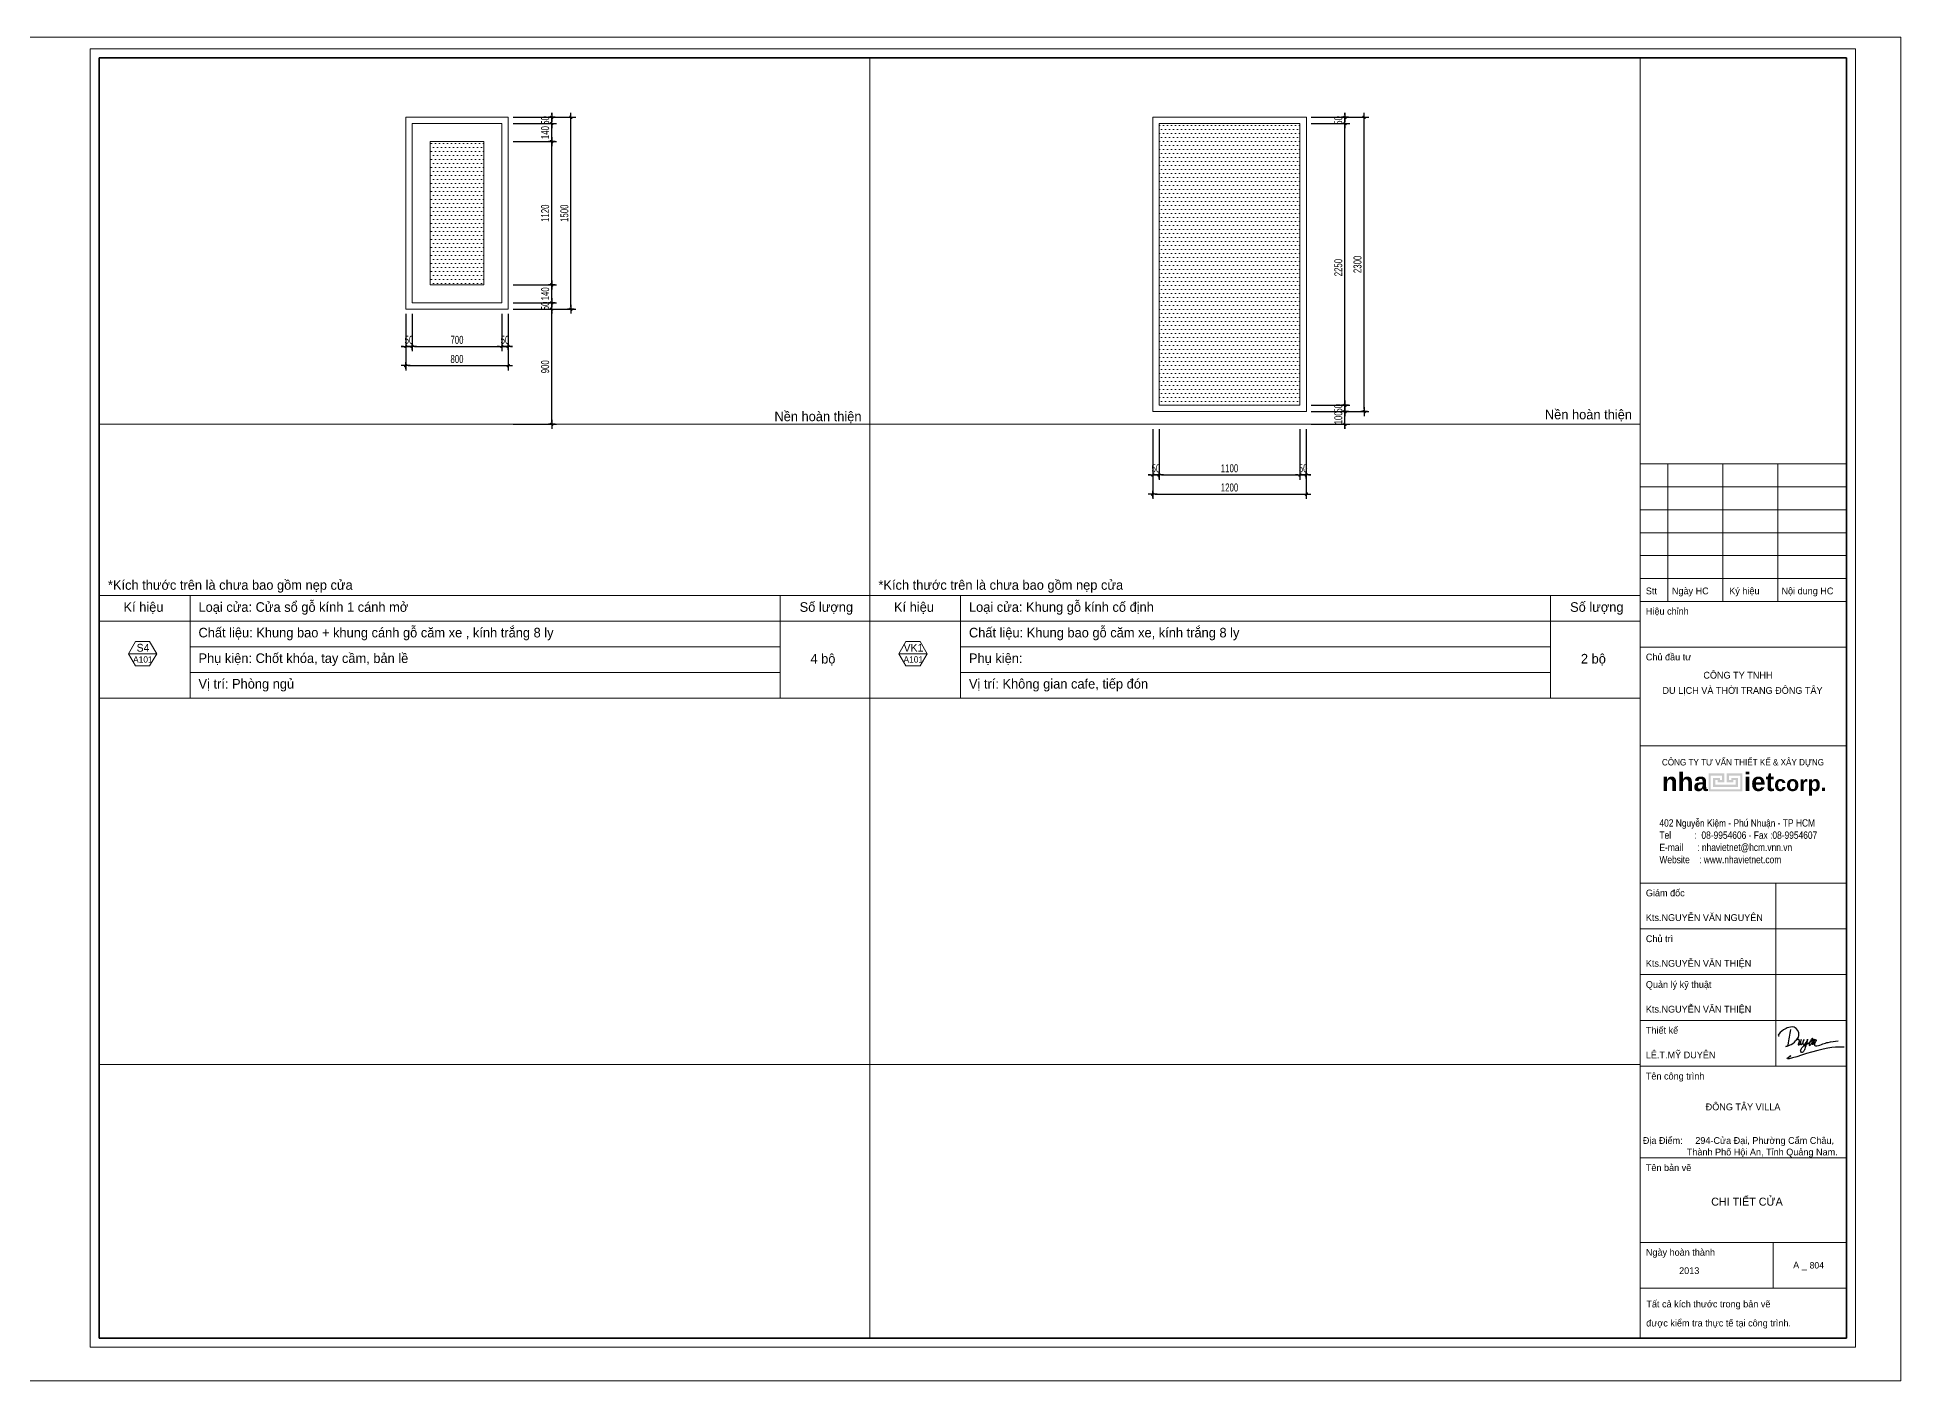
# Model space of a CAD drawing. Header units: inches. Extents: x 88947 to 296847, y 35049 to 161062.
# Drawn here: x 252590 to 267147, y 56051 to 66552 of the extents above; entities that cross this region are included whole.
import ezdxf
from ezdxf.enums import TextEntityAlignment as Align
from ezdxf.xclip import XClip

# ---------------------------------------------------------------- set-up
doc = ezdxf.new("R2010")
doc.units = ezdxf.units.IN
doc.header["$MEASUREMENT"] = 0
doc.header["$XCLIPFRAME"] = 0
doc.header["$PDMODE"] = 1
doc.layers.add('$AUDIT_BAD_LAYER1', color=7, linetype='Continuous')
doc.layers.add('text', color=2, linetype='Continuous')
for name, color, linetype, lineweight in [('0.15', 175, 'Continuous', 20), ('0.4', 1, 'Continuous', 30), ('A-Dims', 145, 'Continuous', 25), ('A-Text', 30, 'Continuous', 9), ('A-Wall', 2, 'Continuous', 35), ('CUA', 42, 'Continuous', 20), ('DIM', 7, 'Continuous', 25), ('DOOR', 142, 'Continuous', 15), ('HACTH', 8, 'Continuous', 5), ('KHUNG 2', 144, 'Continuous', 18), ('KY HIEU', 4, 'Continuous', 25), ('NETMANH', 192, 'Continuous', 18)]:
    doc.layers.add(name, color=color, linetype=linetype, lineweight=lineweight)
doc.styles.add('FRANKO', font='VFRANKO.TTF')
doc.styles.add('KH-TEXT', font='VAVON.TTF')
doc.styles.add('KHUNGTEN', font='VHELVEB.TTF')
doc.styles.add('VNI-HELVE-CONDENSE', font='VNARIAL.TTF', dxfattribs={"width": 0.7})
doc.dimstyles.new('TAS-50', dxfattribs={"dimscale": 25, "dimtxt": 2.5, "dimasz": 0.7, "dimexe": 1.5, "dimexo": 1.5, "dimgap": 0.8, "dimtad": 1, "dimdec": 0, "dimzin": 3, "dimdsep": 46, "dimtxsty": 'VNI-HELVE-CONDENSE', "dimblk": 'TICK', "dimcen": 2.5, "dimclrt": 71, "dimazin": 2, "dimtfac": 0.75, "dimtdec": 0, "dimtix": 1, "dimtmove": 2, "dimatfit": 2, "dimldrblk": 'TICK123', "dimfxl": 1.5, "dimtolj": 1, "dimtzin": 0, "dimarcsym": 0})

# ---------------------------------------------------------------- blocks, each defined once
blk = doc.blocks.new('A$C48464BC3')
at = {"layer": 'HACTH'}
h = blk.add_hatch(dxfattribs=at)
h.set_pattern_fill('DOTS', color=256, scale=500, style=0)
h.set_pattern_definition([(0, (190, 190), (15.625, 31.25), [0, -31.25])])
h.paths.add_polyline_path([(610, 1310), (190, 1310), (190, 190), (610, 190)])
at = {"layer": 'CUA'}
for points in [[(0, 1500), (800, 1500), (800, 0), (0, 0)], [(750, 1450), (50, 1450), (50, 50), (750, 50)], [(750, 1450), (750, 1450), (750, 50), (750, 50)], [(610, 1310), (190, 1310), (190, 190), (610, 190)]]:
    blk.add_lwpolyline(points, close=True, dxfattribs=at)
blk.add_lwpolyline([(750, 1450), (750, 50), (50, 50), (50, 1450), (750, 1450)], dxfattribs=at)
blk = doc.blocks.new('TICK')
at = {"layer": 'A-Dims', "color": 1}
for p, q in [((-2, 0), (2, 0)), ((0, 1.5), (0, -1.5))]:
    blk.add_line(p, q, dxfattribs=at)
at = {"layer": 'A-Dims', "color": 1, "const_width": 0.788}
blk.add_lwpolyline([(-0.33, -0.35), (0.38, 0.38)], dxfattribs=at)
at = {"layer": 'A-Dims', "color": 1, "const_width": 0.394}
for points in [[(0.24, 0.52, -0.414214), (0.52, 0.52, -1)], [(0.52, 0.52, -0.414214), (0.52, 0.24, -1)], [(-0.47, -0.21, 0.414214), (-0.47, -0.49, 1)], [(-0.47, -0.49, 0.414214), (-0.19, -0.49, 1)]]:
    blk.add_lwpolyline(points, format="xyb", dxfattribs=at)
blk = doc.blocks.new('*D3523')
at = {"layer": 'Defpoints', "color": 0}
for p in [(256269, 64477), (256269, 64427), (256609, 64477)]:
    blk.add_point(p, dxfattribs=at)
at = {"layer": 'DIM', "color": 0, "lineweight": -2}
for p, q in [((256609, 64495), (256609, 64512)), ((256307, 64477), (256647, 64477)), ((256307, 64427), (256647, 64427)), ((256609, 64427), (256609, 64477)), ((256609, 64410), (256609, 64392))]:
    blk.add_line(p, q, dxfattribs=at)
at = {"layer": 'DIM', "color": 0, "lineweight": -2, "xscale": 17.5, "yscale": 17.5, "zscale": 17.5}
for p, rotation in [((256609, 64477), 270), ((256609, 64427), 90)]:
    blk.add_blockref('TICK', p, dxfattribs=dict(at, rotation=rotation))
at = {"layer": 'DIM', "color": 71, "insert": (256558, 64452), "char_height": 62.5, "attachment_point": 5, "rotation": 90, "style": 'VNI-HELVE-CONDENSE'}
blk.add_mtext('\\A1;50', dxfattribs=at)
blk = doc.blocks.new('TICK123')
at = {"layer": 'A-Dims', "color": 1}
blk.add_lwpolyline([(0.05, 0, 0, 0.84, 0), (-2.11, 0, 8.4, 8.4, 0)], format="xyseb", dxfattribs=at)
blk = doc.blocks.new('*D3524')
at = {"layer": 'Defpoints', "color": 0}
for p in [(256269, 64617), (256609, 64617), (256269, 64477)]:
    blk.add_point(p, dxfattribs=at)
at = {"layer": 'DIM', "color": 0, "lineweight": -2}
for p, q in [((256307, 64617), (256647, 64617)), ((256609, 64495), (256609, 64600)), ((256307, 64477), (256647, 64477))]:
    blk.add_line(p, q, dxfattribs=at)
at = {"layer": 'DIM', "color": 0, "lineweight": -2, "xscale": 17.5, "yscale": 17.5, "zscale": 17.5}
for p, rotation in [((256609, 64617), 90), ((256609, 64477), 270)]:
    blk.add_blockref('TICK', p, dxfattribs=dict(at, rotation=rotation))
at = {"layer": 'DIM', "color": 71, "insert": (256558, 64547), "char_height": 62.5, "attachment_point": 5, "rotation": 90, "style": 'VNI-HELVE-CONDENSE'}
blk.add_mtext('\\A1;140', dxfattribs=at)
blk = doc.blocks.new('*D3525')
at = {"layer": 'Defpoints', "color": 0}
for p in [(256269, 65927), (256269, 65877), (256609, 65927)]:
    blk.add_point(p, dxfattribs=at)
at = {"layer": 'DIM', "color": 0, "lineweight": -2}
for p, q in [((256609, 65945), (256609, 65962)), ((256307, 65927), (256647, 65927)), ((256307, 65877), (256647, 65877)), ((256609, 65877), (256609, 65927)), ((256609, 65860), (256609, 65842))]:
    blk.add_line(p, q, dxfattribs=at)
at = {"layer": 'DIM', "color": 0, "lineweight": -2, "xscale": 17.5, "yscale": 17.5, "zscale": 17.5}
for p, rotation in [((256609, 65927), 270), ((256609, 65877), 90)]:
    blk.add_blockref('TICK', p, dxfattribs=dict(at, rotation=rotation))
at = {"layer": 'DIM', "color": 71, "insert": (256558, 65902), "char_height": 62.5, "attachment_point": 5, "rotation": 90, "style": 'VNI-HELVE-CONDENSE'}
blk.add_mtext('\\A1;50', dxfattribs=at)
blk = doc.blocks.new('*D3526')
at = {"layer": 'Defpoints', "color": 0}
for p in [(256269, 65737), (256609, 65737), (256269, 64617)]:
    blk.add_point(p, dxfattribs=at)
at = {"layer": 'DIM', "color": 0, "lineweight": -2}
for p, q in [((256307, 65737), (256647, 65737)), ((256609, 64635), (256609, 65720)), ((256307, 64617), (256647, 64617))]:
    blk.add_line(p, q, dxfattribs=at)
at = {"layer": 'DIM', "color": 0, "lineweight": -2, "xscale": 17.5, "yscale": 17.5, "zscale": 17.5}
for p, rotation in [((256609, 65737), 90), ((256609, 64617), 270)]:
    blk.add_blockref('TICK', p, dxfattribs=dict(at, rotation=rotation))
at = {"layer": 'DIM', "color": 71, "insert": (256558, 65177), "char_height": 62.5, "attachment_point": 5, "rotation": 90, "style": 'VNI-HELVE-CONDENSE'}
blk.add_mtext('\\A1;1120', dxfattribs=at)
blk = doc.blocks.new('*D3527')
at = {"layer": 'Defpoints', "color": 0}
for p in [(256269, 65877), (256609, 65877), (256269, 65737)]:
    blk.add_point(p, dxfattribs=at)
at = {"layer": 'DIM', "color": 0, "lineweight": -2}
for p, q in [((256307, 65877), (256647, 65877)), ((256609, 65755), (256609, 65860)), ((256307, 65737), (256647, 65737))]:
    blk.add_line(p, q, dxfattribs=at)
at = {"layer": 'DIM', "color": 0, "lineweight": -2, "xscale": 17.5, "yscale": 17.5, "zscale": 17.5}
for p, rotation in [((256609, 65877), 90), ((256609, 65737), 270)]:
    blk.add_blockref('TICK', p, dxfattribs=dict(at, rotation=rotation))
at = {"layer": 'DIM', "color": 71, "insert": (256558, 65807), "char_height": 62.5, "attachment_point": 5, "rotation": 90, "style": 'VNI-HELVE-CONDENSE'}
blk.add_mtext('\\A1;140', dxfattribs=at)
blk = doc.blocks.new('*D3528')
at = {"layer": 'Defpoints', "color": 0}
for p in [(256419, 65927), (256759, 65927), (256419, 64427)]:
    blk.add_point(p, dxfattribs=at)
at = {"layer": 'DIM', "color": 0, "lineweight": -2}
for p, q in [((256457, 65927), (256797, 65927)), ((256759, 64445), (256759, 65910)), ((256457, 64427), (256797, 64427))]:
    blk.add_line(p, q, dxfattribs=at)
at = {"layer": 'DIM', "color": 0, "lineweight": -2, "xscale": 17.5, "yscale": 17.5, "zscale": 17.5}
for p, rotation in [((256759, 65927), 90), ((256759, 64427), 270)]:
    blk.add_blockref('TICK', p, dxfattribs=dict(at, rotation=rotation))
at = {"layer": 'DIM', "color": 71, "insert": (256708, 65177), "char_height": 62.5, "attachment_point": 5, "rotation": 90, "style": 'VNI-HELVE-CONDENSE'}
blk.add_mtext('\\A1;1500', dxfattribs=at)
blk = doc.blocks.new('*D3529')
at = {"layer": 'Defpoints', "color": 0}
for p in [(256269, 64427), (256609, 64427), (256269, 63527)]:
    blk.add_point(p, dxfattribs=at)
at = {"layer": 'DIM', "color": 0, "lineweight": -2}
for p, q in [((256307, 64427), (256647, 64427)), ((256609, 63545), (256609, 64410)), ((256307, 63527), (256647, 63527))]:
    blk.add_line(p, q, dxfattribs=at)
at = {"layer": 'DIM', "color": 0, "lineweight": -2, "xscale": 17.5, "yscale": 17.5, "zscale": 17.5}
for p, rotation in [((256609, 64427), 90), ((256609, 63527), 270)]:
    blk.add_blockref('TICK', p, dxfattribs=dict(at, rotation=rotation))
at = {"layer": 'DIM', "color": 71, "insert": (256558, 63977), "char_height": 62.5, "attachment_point": 5, "rotation": 90, "style": 'VNI-HELVE-CONDENSE'}
blk.add_mtext('\\A1;900', dxfattribs=at)
blk = doc.blocks.new('*D3530')
at = {"layer": 'Defpoints', "color": 0}
for p in [(255469, 64427), (255519, 64427), (255519, 64136)]:
    blk.add_point(p, dxfattribs=at)
at = {"layer": 'DIM', "color": 0, "lineweight": -2}
for p, q in [((255469, 64390), (255469, 64098)), ((255519, 64390), (255519, 64098)), ((255452, 64136), (255434, 64136)), ((255469, 64136), (255519, 64136)), ((255537, 64136), (255554, 64136))]:
    blk.add_line(p, q, dxfattribs=at)
at = {"layer": 'DIM', "color": 0, "lineweight": -2, "xscale": 17.5, "yscale": 17.5, "zscale": 17.5}
blk.add_blockref('TICK', (255469, 64136), dxfattribs=at)
at = {"layer": 'DIM', "color": 0, "lineweight": -2, "xscale": 17.5, "yscale": 17.5, "zscale": 17.5, "rotation": 180}
blk.add_blockref('TICK', (255519, 64136), dxfattribs=at)
at = {"layer": 'DIM', "color": 71, "insert": (255494, 64187), "char_height": 62.5, "attachment_point": 5, "style": 'VNI-HELVE-CONDENSE'}
blk.add_mtext('\\A1;50', dxfattribs=at)
blk = doc.blocks.new('*D3531')
at = {"layer": 'Defpoints', "color": 0}
for p in [(255519, 64427), (256219, 64427), (256219, 64136)]:
    blk.add_point(p, dxfattribs=at)
at = {"layer": 'DIM', "color": 0, "lineweight": -2}
for p, q in [((255519, 64390), (255519, 64098)), ((256219, 64390), (256219, 64098)), ((255537, 64136), (256202, 64136))]:
    blk.add_line(p, q, dxfattribs=at)
at = {"layer": 'DIM', "color": 0, "lineweight": -2, "xscale": 17.5, "yscale": 17.5, "zscale": 17.5, "rotation": 180}
blk.add_blockref('TICK', (255519, 64136), dxfattribs=at)
at = {"layer": 'DIM', "color": 0, "lineweight": -2, "xscale": 17.5, "yscale": 17.5, "zscale": 17.5}
blk.add_blockref('TICK', (256219, 64136), dxfattribs=at)
at = {"layer": 'DIM', "color": 71, "insert": (255869, 64187), "char_height": 62.5, "attachment_point": 5, "style": 'VNI-HELVE-CONDENSE'}
blk.add_mtext('\\A1;700', dxfattribs=at)
blk = doc.blocks.new('*D3532')
at = {"layer": 'Defpoints', "color": 0}
for p in [(256219, 64427), (256269, 64427), (256269, 64136)]:
    blk.add_point(p, dxfattribs=at)
at = {"layer": 'DIM', "color": 0, "lineweight": -2}
for p, q in [((256219, 64390), (256219, 64098)), ((256269, 64390), (256269, 64098)), ((256202, 64136), (256184, 64136)), ((256219, 64136), (256269, 64136)), ((256287, 64136), (256304, 64136))]:
    blk.add_line(p, q, dxfattribs=at)
at = {"layer": 'DIM', "color": 0, "lineweight": -2, "xscale": 17.5, "yscale": 17.5, "zscale": 17.5}
blk.add_blockref('TICK', (256219, 64136), dxfattribs=at)
at = {"layer": 'DIM', "color": 0, "lineweight": -2, "xscale": 17.5, "yscale": 17.5, "zscale": 17.5, "rotation": 180}
blk.add_blockref('TICK', (256269, 64136), dxfattribs=at)
at = {"layer": 'DIM', "color": 71, "insert": (256244, 64187), "char_height": 62.5, "attachment_point": 5, "style": 'VNI-HELVE-CONDENSE'}
blk.add_mtext('\\A1;50', dxfattribs=at)
blk = doc.blocks.new('*D3533')
at = {"layer": 'Defpoints', "color": 0}
for p in [(255469, 64427), (256269, 64427), (256269, 63986)]:
    blk.add_point(p, dxfattribs=at)
at = {"layer": 'DIM', "color": 0, "lineweight": -2}
for p, q in [((255469, 64390), (255469, 63948)), ((256269, 64390), (256269, 63948)), ((255487, 63986), (256252, 63986))]:
    blk.add_line(p, q, dxfattribs=at)
at = {"layer": 'DIM', "color": 0, "lineweight": -2, "xscale": 17.5, "yscale": 17.5, "zscale": 17.5, "rotation": 180}
blk.add_blockref('TICK', (255469, 63986), dxfattribs=at)
at = {"layer": 'DIM', "color": 0, "lineweight": -2, "xscale": 17.5, "yscale": 17.5, "zscale": 17.5}
blk.add_blockref('TICK', (256269, 63986), dxfattribs=at)
at = {"layer": 'DIM', "color": 71, "insert": (255869, 64037), "char_height": 62.5, "attachment_point": 5, "style": 'VNI-HELVE-CONDENSE'}
blk.add_mtext('\\A1;800', dxfattribs=at)
blk = doc.blocks.new('KH-WIN')
blk.add_line((-4.52, 0), (4.52, 0))
blk.add_lwpolyline([(-2.26, 3.91), (-4.52, 0), (-2.26, -3.91), (2.26, -3.91), (4.52, 0), (2.26, 3.91)], close=True)
at = {"color": 3, "style": 'KH-TEXT'}
blk.add_attdef('SYMBOL', text='', height=2.5, dxfattribs=at).set_placement((0.15, 1.89), align=Align.MIDDLE_CENTER)
at = {"style": 'KH-TEXT'}
blk.add_attdef('TYPE', text='', height=2, dxfattribs=at).set_placement((0.09, -1.83), align=Align.MIDDLE_CENTER)
blk = doc.blocks.new('A$C22DF5D2D')
for points in [[(-10, 1159), (-123, 479), (-148, 421), (-212, 409), (-104, 451), (219, 660), (363, 901), (147, 1267), (-150, 1235), (-388, 1094), (-537, 889), (-506, 892)], [(2356, 378), (916, 165), (-61, -39), (0, 0), (-61, -39)], [(255, 700), (290, 728), (339, 743), (363, 705), (341, 552), (331, 483), (357, 485), (464, 729), (431, 561), (448, 495), (513, 535), (530, 566), (588, 726), (535, 529), (559, 486), (639, 526), (747, 742), (622, 304), (565, 189), (507, 143), (444, 188), (443, 257), (521, 382), (803, 578), (926, 655), (981, 729), (981, 766), (870, 665), (831, 456), (904, 515), (1051, 736), (976, 480), (1094, 717), (1127, 703), (1105, 634), (1056, 499), (1066, 460), (1148, 442), (1421, 530), (1656, 597), (2094, 666)]]:
    blk.add_spline(points, degree=3)
blk = doc.blocks.new('khung ten')
at = {"layer": '0.4'}
h = blk.add_hatch(color=256, dxfattribs=at)
h.paths.add_polyline_path([(303108, -206615), (302758, -206615), (302758, -207015), (303508, -207015), (303508, -206615), (303158, -206615), (303158, -206815), (303308, -206815), (303308, -206765), (303358, -206765), (303358, -206865), (302908, -206865), (302908, -206765), (302958, -206765), (302958, -206815), (303108, -206815)])
h.paths.add_polyline_path([(303058, -206665), (303058, -206765), (303008, -206765), (303008, -206715), (302858, -206715), (302858, -206915), (303408, -206915), (303408, -206715), (303258, -206715), (303258, -206765), (303208, -206765), (303208, -206665), (303458, -206665), (303458, -206965), (302808, -206965), (302808, -206665)], flags=16)
at = {"layer": '0.15', "ltscale": 0.7}
blk.add_line((301249, -213090), (305804, -213090), dxfattribs=at)
at = {"layer": 'A-Wall', "ltscale": 0.7}
blk.add_lwpolyline([(267204, -219099), (305804, -219099), (305804, -190799), (267204, -190799)], close=True, dxfattribs=at)
at = {"layer": 'KHUNG 2', "ltscale": 0.7}
for p, q in [((301249, -219099), (301249, -190799)), ((301249, -199776), (305804, -199776)), ((301856, -202813), (301856, -199776)), ((303071, -202813), (303071, -199776)), ((304286, -202813), (304286, -199776)), ((301249, -200282), (305804, -200282)), ((301249, -200789), (305804, -200789)), ((305804, -201295), (301249, -201295)), ((301249, -201801), (305804, -201801)), ((301249, -202307), (305804, -202307)), ((301249, -202813), (305804, -202813)), ((301249, -203826), (305804, -203826)), ((301249, -206004), (305804, -206004)), ((301249, -209041), (305804, -209041)), ((304246, -213090), (304246, -209041)), ((301249, -210053), (305804, -210053)), ((301249, -211065), (305804, -211065)), ((301249, -212078), (305804, -212078)), ((301249, -213090), (305804, -213090)), ((301249, -215115), (305804, -215115)), ((301249, -216986), (305804, -216986)), ((304185, -217998), (304185, -216986)), ((301249, -217998), (305804, -217998))]:
    blk.add_line(p, q, dxfattribs=at)
blk.add_lwpolyline([(267004, -219299), (306004, -219299), (306004, -190599), (267004, -190599)], close=True, dxfattribs=at)
at = {"layer": 'NETMANH', "ltscale": 0.7}
blk.add_lwpolyline([(265004, -220042), (307004, -220042), (307004, -190342), (265004, -190342)], close=True, dxfattribs=at)
at = {"layer": 'text', "linetype": 'Continuous', "xscale": 0.5, "yscale": 0.5, "zscale": 0.5}
blk.add_blockref('A$C22DF5D2D', (304573, -212860), dxfattribs=at)
at = {"layer": '$AUDIT_BAD_LAYER1', "color": 2, "linetype": 'Continuous', "style": 'KHUNGTEN', "width": 0.9}
blk.add_text('COÂNG TY TÖ VAÁN THIEÁT KEÁ & XAÂY DÖÏNG', height=142.53, dxfattribs=at).set_placement((303519, -206369), align=Align.MIDDLE_CENTER)
at = {"layer": '$AUDIT_BAD_LAYER1', "color": 2, "linetype": 'Continuous', "insert": (301673, -207630), "char_height": 161.97, "width": 6102.51, "attachment_point": 1, "style": 'KHUNGTEN'}
blk.add_mtext('{\\fVNI-Helve-Condense|b0|i0|c0|p2;402 Nguyeãn Kieäm - Phuù Nhuaän - TP HCM \\PTel          :  08-9954606 - Fax :08-9954607\\PE-mail      : nhavietnet@hcm.vnn.vn\\PWebsite    : www.nhavietnet.com}', dxfattribs=at)
at = {"layer": 'text', "linetype": 'Continuous', "style": 'FRANKO'}
for s, p in [('Stt', (301373, -202657)), ('Ngaøy HC', (301948, -202657)), ('Kyù hieäu', (303215, -202657)), ('Noäi dung HC', (304369, -202657)), ('Hieäu chænh', (301373, -203106)), ('Chuû ñaàu tö', (301373, -204118)), ('COÂNG TY TNHH ', (302644, -204520)), ('DU LÒCH VAØ THÔØI TRANG ÑOÂNG TAÂY', (301740, -204857)), ('Giaùm ñoác', (301373, -209334)), ('Kts.NGUYEÃN VAÊN NGUYEÂN', (301373, -209878)), ('Chuû trì', (301373, -210346)), ('Kts.NGUYEÃN VAÊN THIEÄN', (301373, -210890)), ('Quaûn lyù kyõ thuaät', (301373, -211358)), ('Kts.NGUYEÃN VAÊN THIEÄN', (301373, -211903)), ('Thieát keá', (301373, -212370)), ('LEÂ.T.MYÕ DUYEÂN', (301373, -212915)), ('Teân coâng trình', (301373, -213383)), ('ÑOÂNG TAÂY VILLA', (302695, -214063)), ('Ñòa Ñieåm:     294-Cöûa Ñaïi, Phöôøng Caåm Chaâu, ', (301306, -214806)), ('Thaønh Phoá Hoäi An, Tænh Quaûng Nam.', (302278, -215061)), ('Teân baûn veõ ', (301373, -215407)), ('Ngaøy hoaøn thaønh', (301373, -217278)), ('2013', (302108, -217684)), ('A _ ', (304627, -217560)), ('Taát caû kích thöôùc trong baûn veõ ', (301385, -218421)), ('ñöôïc kieåm tra thöïc teá taïi coâng trình.', (301381, -218842))]:
    blk.add_text(s, height=150, dxfattribs=at).set_placement(p)
at = {"layer": 'text', "linetype": 'Continuous', "insert": (303546, -206852), "char_height": 410.12, "width": 9417.44, "attachment_point": 5, "style": 'KHUNGTEN'}
blk.add_mtext('{\\fVNI-Helve|b1|i0|c0|p2;nha     iet\\H0.8274x;corp.}', dxfattribs=at)
blk = doc.blocks.new('A$C4BE251A1')
at = {"layer": 'HACTH'}
h = blk.add_hatch(dxfattribs=at)
h.set_pattern_fill('DOTS', color=256, scale=500, style=0)
h.set_pattern_definition([(0, (-50, 50), (15.625, 31.25), [0, -31.25])])
h.paths.add_polyline_path([(1050, 50), (1050, 2250), (-50, 2250), (-50, 50)])
at = {"layer": 'CUA'}
for points in [[(1100, 0), (1100, 2300), (-100, 2300), (-100, 0)], [(1050, 50), (1050, 2250), (-50, 2250), (-50, 50)]]:
    blk.add_lwpolyline(points, close=True, dxfattribs=at)
blk = doc.blocks.new('*D3534')
at = {"layer": 'Defpoints', "color": 0}
for p in [(261304, 63527), (261354, 63527), (261354, 63131)]:
    blk.add_point(p, dxfattribs=at)
at = {"layer": 'DIM', "color": 0, "lineweight": -2}
for p, q in [((261304, 63490), (261304, 63094)), ((261354, 63490), (261354, 63094)), ((261287, 63131), (261269, 63131)), ((261304, 63131), (261354, 63131)), ((261372, 63131), (261389, 63131))]:
    blk.add_line(p, q, dxfattribs=at)
at = {"layer": 'DIM', "color": 0, "lineweight": -2, "xscale": 17.5, "yscale": 17.5, "zscale": 17.5}
blk.add_blockref('TICK', (261304, 63131), dxfattribs=at)
at = {"layer": 'DIM', "color": 0, "lineweight": -2, "xscale": 17.5, "yscale": 17.5, "zscale": 17.5, "rotation": 180}
blk.add_blockref('TICK', (261354, 63131), dxfattribs=at)
at = {"layer": 'DIM', "color": 71, "insert": (261329, 63183), "char_height": 62.5, "attachment_point": 5, "style": 'VNI-HELVE-CONDENSE'}
blk.add_mtext('\\A1;50', dxfattribs=at)
blk = doc.blocks.new('*D3535')
at = {"layer": 'Defpoints', "color": 0}
for p in [(261354, 63527), (262454, 63527), (262454, 63131)]:
    blk.add_point(p, dxfattribs=at)
at = {"layer": 'DIM', "color": 0, "lineweight": -2}
for p, q in [((261354, 63490), (261354, 63094)), ((262454, 63490), (262454, 63094)), ((261372, 63131), (262437, 63131))]:
    blk.add_line(p, q, dxfattribs=at)
at = {"layer": 'DIM', "color": 0, "lineweight": -2, "xscale": 17.5, "yscale": 17.5, "zscale": 17.5, "rotation": 180}
blk.add_blockref('TICK', (261354, 63131), dxfattribs=at)
at = {"layer": 'DIM', "color": 0, "lineweight": -2, "xscale": 17.5, "yscale": 17.5, "zscale": 17.5}
blk.add_blockref('TICK', (262454, 63131), dxfattribs=at)
at = {"layer": 'DIM', "color": 71, "insert": (261904, 63183), "char_height": 62.5, "attachment_point": 5, "style": 'VNI-HELVE-CONDENSE'}
blk.add_mtext('\\A1;1100', dxfattribs=at)
blk = doc.blocks.new('*D3536')
at = {"layer": 'Defpoints', "color": 0}
for p in [(262454, 63527), (262504, 63527), (262504, 63131)]:
    blk.add_point(p, dxfattribs=at)
at = {"layer": 'DIM', "color": 0, "lineweight": -2}
for p, q in [((262454, 63490), (262454, 63094)), ((262504, 63490), (262504, 63094)), ((262437, 63131), (262419, 63131)), ((262454, 63131), (262504, 63131)), ((262522, 63131), (262539, 63131))]:
    blk.add_line(p, q, dxfattribs=at)
at = {"layer": 'DIM', "color": 0, "lineweight": -2, "xscale": 17.5, "yscale": 17.5, "zscale": 17.5}
blk.add_blockref('TICK', (262454, 63131), dxfattribs=at)
at = {"layer": 'DIM', "color": 0, "lineweight": -2, "xscale": 17.5, "yscale": 17.5, "zscale": 17.5, "rotation": 180}
blk.add_blockref('TICK', (262504, 63131), dxfattribs=at)
at = {"layer": 'DIM', "color": 71, "insert": (262479, 63183), "char_height": 62.5, "attachment_point": 5, "style": 'VNI-HELVE-CONDENSE'}
blk.add_mtext('\\A1;50', dxfattribs=at)
blk = doc.blocks.new('*D3537')
at = {"layer": 'Defpoints', "color": 0}
for p in [(261304, 63527), (262504, 63527), (262504, 62981)]:
    blk.add_point(p, dxfattribs=at)
at = {"layer": 'DIM', "color": 0, "lineweight": -2}
for p, q in [((261304, 63490), (261304, 62944)), ((262504, 63490), (262504, 62944)), ((261322, 62981), (262487, 62981))]:
    blk.add_line(p, q, dxfattribs=at)
at = {"layer": 'DIM', "color": 0, "lineweight": -2, "xscale": 17.5, "yscale": 17.5, "zscale": 17.5, "rotation": 180}
blk.add_blockref('TICK', (261304, 62981), dxfattribs=at)
at = {"layer": 'DIM', "color": 0, "lineweight": -2, "xscale": 17.5, "yscale": 17.5, "zscale": 17.5}
blk.add_blockref('TICK', (262504, 62981), dxfattribs=at)
at = {"layer": 'DIM', "color": 71, "insert": (261904, 63033), "char_height": 62.5, "attachment_point": 5, "style": 'VNI-HELVE-CONDENSE'}
blk.add_mtext('\\A1;1200', dxfattribs=at)
blk = doc.blocks.new('*D3538')
at = {"layer": 'Defpoints', "color": 0}
for p in [(262504, 63677), (262504, 63627), (262806, 63677)]:
    blk.add_point(p, dxfattribs=at)
at = {"layer": 'DIM', "color": 0, "lineweight": -2}
for p, q in [((262542, 63677), (262843, 63677)), ((262542, 63627), (262843, 63627)), ((262806, 63695), (262806, 63712)), ((262806, 63627), (262806, 63677)), ((262806, 63610), (262806, 63592))]:
    blk.add_line(p, q, dxfattribs=at)
at = {"layer": 'DIM', "color": 0, "lineweight": -2, "xscale": 17.5, "yscale": 17.5, "zscale": 17.5}
for p, rotation in [((262806, 63677), 270), ((262806, 63627), 90)]:
    blk.add_blockref('TICK', p, dxfattribs=dict(at, rotation=rotation))
at = {"layer": 'DIM', "color": 71, "insert": (262754, 63652), "char_height": 62.5, "attachment_point": 5, "rotation": 90, "style": 'VNI-HELVE-CONDENSE'}
blk.add_mtext('\\A1;50', dxfattribs=at)
blk = doc.blocks.new('*D3539')
at = {"layer": 'Defpoints', "color": 0}
for p in [(262504, 65877), (262806, 65877), (262504, 63627)]:
    blk.add_point(p, dxfattribs=at)
at = {"layer": 'DIM', "color": 0, "lineweight": -2}
for p, q in [((262542, 65877), (262843, 65877)), ((262806, 63645), (262806, 65860)), ((262542, 63627), (262843, 63627))]:
    blk.add_line(p, q, dxfattribs=at)
at = {"layer": 'DIM', "color": 0, "lineweight": -2, "xscale": 17.5, "yscale": 17.5, "zscale": 17.5}
for p, rotation in [((262806, 65877), 90), ((262806, 63627), 270)]:
    blk.add_blockref('TICK', p, dxfattribs=dict(at, rotation=rotation))
at = {"layer": 'DIM', "color": 71, "insert": (262754, 64752), "char_height": 62.5, "attachment_point": 5, "rotation": 90, "style": 'VNI-HELVE-CONDENSE'}
blk.add_mtext('\\A1;2250', dxfattribs=at)
blk = doc.blocks.new('*D3540')
at = {"layer": 'Defpoints', "color": 0}
for p in [(262504, 65927), (262504, 65877), (262806, 65927)]:
    blk.add_point(p, dxfattribs=at)
at = {"layer": 'DIM', "color": 0, "lineweight": -2}
for p, q in [((262806, 65945), (262806, 65962)), ((262542, 65927), (262843, 65927)), ((262542, 65877), (262843, 65877)), ((262806, 65877), (262806, 65927)), ((262806, 65860), (262806, 65842))]:
    blk.add_line(p, q, dxfattribs=at)
at = {"layer": 'DIM', "color": 0, "lineweight": -2, "xscale": 17.5, "yscale": 17.5, "zscale": 17.5}
for p, rotation in [((262806, 65927), 270), ((262806, 65877), 90)]:
    blk.add_blockref('TICK', p, dxfattribs=dict(at, rotation=rotation))
at = {"layer": 'DIM', "color": 71, "insert": (262754, 65902), "char_height": 62.5, "attachment_point": 5, "rotation": 90, "style": 'VNI-HELVE-CONDENSE'}
blk.add_mtext('\\A1;50', dxfattribs=at)
blk = doc.blocks.new('*D3541')
at = {"layer": 'Defpoints', "color": 0}
for p in [(262504, 65927), (262956, 65927), (262504, 63627)]:
    blk.add_point(p, dxfattribs=at)
at = {"layer": 'DIM', "color": 0, "lineweight": -2}
for p, q in [((262542, 65927), (262993, 65927)), ((262956, 63645), (262956, 65910)), ((262542, 63627), (262993, 63627))]:
    blk.add_line(p, q, dxfattribs=at)
at = {"layer": 'DIM', "color": 0, "lineweight": -2, "xscale": 17.5, "yscale": 17.5, "zscale": 17.5}
for p, rotation in [((262956, 65927), 90), ((262956, 63627), 270)]:
    blk.add_blockref('TICK', p, dxfattribs=dict(at, rotation=rotation))
at = {"layer": 'DIM', "color": 71, "insert": (262904, 64777), "char_height": 62.5, "attachment_point": 5, "rotation": 90, "style": 'VNI-HELVE-CONDENSE'}
blk.add_mtext('\\A1;2300', dxfattribs=at)
blk = doc.blocks.new('*D3542')
at = {"layer": 'Defpoints', "color": 0}
for p in [(262504, 63627), (262806, 63627), (262504, 63527)]:
    blk.add_point(p, dxfattribs=at)
at = {"layer": 'DIM', "color": 0, "lineweight": -2}
for p, q in [((262542, 63627), (262843, 63627)), ((262806, 63645), (262806, 63662)), ((262806, 63527), (262806, 63627)), ((262542, 63527), (262843, 63527)), ((262806, 63510), (262806, 63492))]:
    blk.add_line(p, q, dxfattribs=at)
at = {"layer": 'DIM', "color": 0, "lineweight": -2, "xscale": 17.5, "yscale": 17.5, "zscale": 17.5}
for p, rotation in [((262806, 63627), 270), ((262806, 63527), 90)]:
    blk.add_blockref('TICK', p, dxfattribs=dict(at, rotation=rotation))
at = {"layer": 'DIM', "color": 71, "insert": (262754, 63577), "char_height": 62.5, "attachment_point": 5, "rotation": 90, "style": 'VNI-HELVE-CONDENSE'}
blk.add_mtext('\\A1;100', dxfattribs=at)

msp = doc.modelspace()

# ---------------------------------------------------------------- linework, layer by layer
at = {"layer": 'NETMANH'}
for points in [[(259093.8, 56384.7), (259093.8, 66390.8)], [(253075.2, 63527.2), (265112.4, 63527.2)], [(253075.2, 62187.8), (259093.8, 62187.8)], [(253784, 62187.8), (253784, 61387.8)], [(258393.8, 62187.8), (258393.8, 61387.8)], [(259093.8, 62187.8), (265112.4, 62187.8)], [(259802.6, 62187.8), (259802.6, 61387.8)], [(264412.4, 62187.8), (264412.4, 61387.8)], [(253075.2, 61987.8), (259093.8, 61987.8)], [(259093.8, 61987.8), (265112.4, 61987.8)], [(253784, 61787.8), (258393.8, 61787.8)], [(259802.6, 61787.8), (264412.4, 61787.8)], [(253784, 61587.8), (258393.8, 61587.8)], [(259802.6, 61587.8), (264412.4, 61587.8)], [(253075.2, 61387.8), (265112.4, 61387.8)], [(253075.2, 61387.8), (265112.4, 61387.8)], [(253075.2, 58524.2), (265112.4, 58524.2)]]:
    msp.add_lwpolyline(points, dxfattribs=at)

# ---------------------------------------------------------------- block references
at = {"layer": 'A-Text', "xscale": 0.3535714285681024, "yscale": 0.3535714286845177, "zscale": 0.3535714286832132}
msp.add_blockref('khung ten', (158599.4, 133852), dxfattribs=at)
at = {"layer": 'DOOR'}
ref = msp.add_blockref('KH-WIN', (253413, 61734.2), dxfattribs=dict(at, xscale=24.5, yscale=24.5, zscale=24.5))
ref.add_attrib('SYMBOL', 'S4', dxfattribs={"layer": '0', "height": 61.25, "style": 'KH-TEXT'}).set_placement((253416.8, 61780.5), align=Align.MIDDLE_CENTER)
ref.add_attrib('TYPE', 'A101', dxfattribs={"layer": '0', "height": 49, "style": 'KH-TEXT'}).set_placement((253415.2, 61689.3), align=Align.MIDDLE_CENTER)
ref = msp.add_blockref('KH-WIN', (259431.6, 61734.2), dxfattribs=dict(at, xscale=24.5, yscale=24.5, zscale=24.5))
ref.add_attrib('SYMBOL', 'VK1', dxfattribs={"layer": '0', "height": 61.25, "style": 'KH-TEXT'}).set_placement((259435.4, 61780.5), align=Align.MIDDLE_CENTER)
ref.add_attrib('TYPE', 'A101', dxfattribs={"layer": '0', "height": 49, "style": 'KH-TEXT'}).set_placement((259433.8, 61689.3), align=Align.MIDDLE_CENTER)
at = {"layer": 'KY HIEU', "xscale": -1}
msp.add_blockref('A$C48464BC3', (256269.1, 64427.2), dxfattribs=at)
at = {"layer": 'KY HIEU'}
ref = msp.add_blockref('A$C4BE251A1', (261404.2, 63627.2), dxfattribs=at)
XClip(ref).set_block_clipping_path([(-564.6330015504, 0), (1633.7303166181, 2631.2189343398)])

# ---------------------------------------------------------------- texts
at = {"layer": 'A-Text', "style": 'FRANKO'}
for s, p in [('Neàn hoaøn thieän', (258348.9, 63551.5)), ('Neàn hoaøn thieän', (264367.5, 63566.2)), ('*Kích thöôùc treân laø chöa bao goàm neïp cöûa', (253142.5, 62233.8)), ('*Kích thöôùc treân laø chöa bao goàm neïp cöûa', (259161.1, 62233.8)), ('Kí hieäu', (253264.3, 62061.4)), ('Loaïi cöûa: Cöûa soå goã kính 1 caùnh môû ', (253849.8, 62061.4)), ('Soá löôïng', (258545.9, 62061.4)), ('Kí hieäu', (259282.9, 62061.4)), ('Loaïi cöûa: Khung goã kính coá ñònh ', (259868.4, 62061.4)), ('Soá löôïng', (264564.5, 62061.4)), ('Chaát lieäu: Khung bao + khung caùnh goã caêm xe , kính traéng 8 ly ', (253849.8, 61861.4)), ('Chaát lieäu: Khung bao goã caêm xe, kính traéng 8 ly ', (259868.4, 61861.4)), ('Phuï kieän: Choát khoùa, tay caàm, baûn leà', (253849.8, 61661.4)), ('4 boä', (258630.3, 61657.4)), ('Phuï kieän:', (259868.4, 61661.4)), ('2 boä', (264648.9, 61657.4)), ('Vò trí: Phoøng nguû', (253849.8, 61461.4)), ('Vò trí: Khoâng gian cafe, tieáp ñoùn', (259868.4, 61461.4))]:
    msp.add_text(s, height=75, dxfattribs=at).set_placement(p)
at = {"layer": 'text', "style": 'FRANKO'}
for s, height, p in [('CHI TIEÁT CÖÛA', 62.5, (265666.7, 57420)), ('804', 50, (266435.7, 56928.8))]:
    msp.add_text(s, height=height, dxfattribs=at).set_placement(p)

# ---------------------------------------------------------------- dimensions: what is measured, and where the dimension line sits
at = {"layer": 'DIM'}
for base, p1, p2, picture, middle in [((256609.5, 65927.2), (256269.1, 65877.2), (256269.1, 65927.2), '*D3525', (256557.6, 65902.2)), ((256759.5, 65927.2), (256419.1, 64427.2), (256419.1, 65927.2), '*D3528', (256707.6, 65177.2)), ((262805.8, 65927.2), (262504.2, 65877.2), (262504.2, 65927.2), '*D3540', (262753.9, 65902.2)), ((262955.8, 65927.2), (262504.2, 63627.2), (262504.2, 65927.2), '*D3541', (262903.8, 64777.2)), ((256609.5, 65877.2), (256269.1, 65737.2), (256269.1, 65877.2), '*D3527', (256557.6, 65807.2)), ((262805.8, 65877.2), (262504.2, 63627.2), (262504.2, 65877.2), '*D3539', (262753.9, 64752.2)), ((256609.5, 65737.2), (256269.1, 64617.2), (256269.1, 65737.2), '*D3526', (256557.6, 65177.2)), ((256609.5, 64617.2), (256269.1, 64477.2), (256269.1, 64617.2), '*D3524', (256557.6, 64547.2)), ((256609.5, 64477.2), (256269.1, 64427.2), (256269.1, 64477.2), '*D3523', (256557.6, 64452.2)), ((256609.5, 64427.2), (256269.1, 63527.2), (256269.1, 64427.2), '*D3529', (256557.6, 63977.2)), ((262805.8, 63677.2), (262504.2, 63627.2), (262504.2, 63677.2), '*D3538', (262753.9, 63652.2)), ((262805.8, 63627.2), (262504.2, 63527.2), (262504.2, 63627.2), '*D3542', (262753.9, 63577.2))]:
    dim = msp.add_linear_dim(base=base, p1=p1, p2=p2, angle=90, dimstyle='TAS-50', dxfattribs=at)
    dim.commit()
    dim.dimension.update_dxf_attribs({"geometry": picture, "text_midpoint": middle})
for base, p1, p2, picture, middle in [((255519.1, 64135.6), (255469.1, 64427.2), (255519.1, 64427.2), '*D3530', (255494.1, 64187.5)), ((256269.1, 63985.6), (255469.1, 64427.2), (256269.1, 64427.2), '*D3533', (255869.1, 64037.5)), ((256219.1, 64135.6), (255519.1, 64427.2), (256219.1, 64427.2), '*D3531', (255869.1, 64187.5)), ((256269.1, 64135.6), (256219.1, 64427.2), (256269.1, 64427.2), '*D3532', (256244.1, 64187.5)), ((261354.2, 63131.4), (261304.2, 63527.2), (261354.2, 63527.2), '*D3534', (261329.2, 63183.2)), ((262504.2, 62981.4), (261304.2, 63527.2), (262504.2, 63527.2), '*D3537', (261904.2, 63033.2)), ((262454.2, 63131.4), (261354.2, 63527.2), (262454.2, 63527.2), '*D3535', (261904.2, 63183.2)), ((262504.2, 63131.4), (262454.2, 63527.2), (262504.2, 63527.2), '*D3536', (262479.2, 63183.2))]:
    dim = msp.add_linear_dim(base=base, p1=p1, p2=p2, dimstyle='TAS-50', dxfattribs=at)
    dim.commit()
    dim.dimension.update_dxf_attribs({"geometry": picture, "text_midpoint": middle})

doc.saveas('drawing.dxf')
